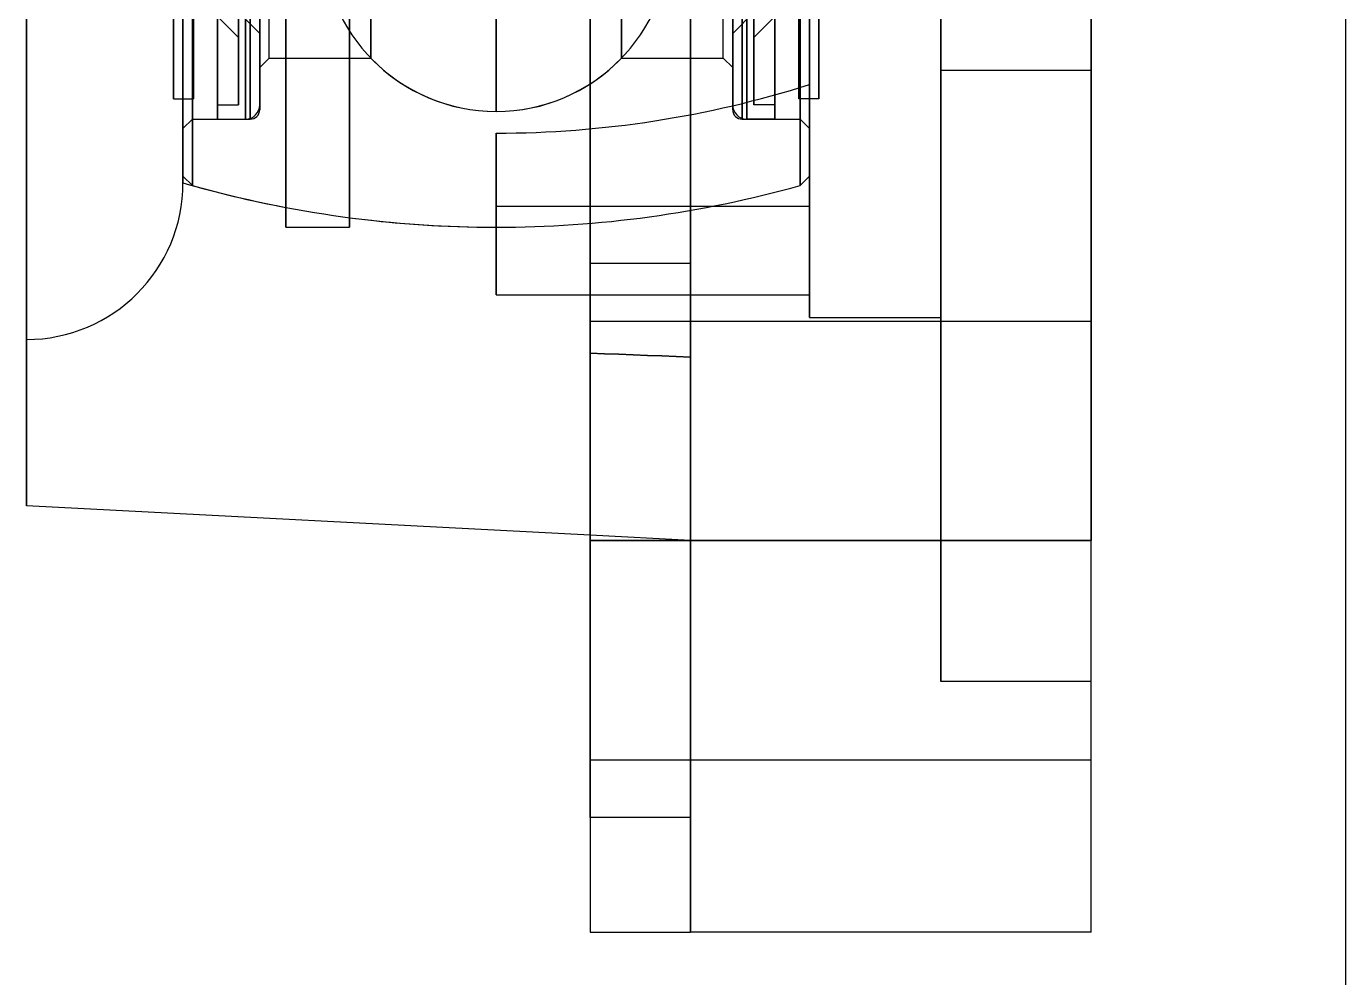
# Model space of a CAD drawing. Header units: millimetres. Extents: x 150937 to 394412, y 327166 to 584759.
# Drawn here: x 236463.65 to 236505.77, y 405506.22 to 405536.58 of the extents above; entities that cross this region are included whole.
import ezdxf

# ---------------------------------------------------------------- set-up
doc = ezdxf.new("R2010")
doc.units = ezdxf.units.MM
doc.layers.add('MAIN-1', color=7, linetype='Continuous')

# ---------------------------------------------------------------- blocks, each defined once
blk = doc.blocks.new('C-1 UP RIGHT')
blk.add_line((120.122, 0), (120.122, -321.6))
at = {"layer": 'MAIN-1'}
for p, q in [((99.202, -198), (99.202, -106)), ((99.202, -106), (99.202, -198)), ((112.002, -198), (112.002, -106)), ((112.002, -106), (112.002, -198)), ((78.002, -191.583), (78.002, -112.417)), ((78.002, -112.417), (78.002, -191.583)), ((83.002, -117.417), (83.002, -186.583)), ((83.002, -186.369), (83.002, -117.631)), ((85.452, -184.25), (85.452, -119.75)), ((85.452, -119.75), (85.452, -184.25)), ((85.452, -119.907), (85.452, -184.094)), ((85.452, -184.094), (85.452, -119.907)), ((93.002, -119.695), (93.002, -184.305)), ((93.002, -184.305), (93.002, -119.695)), ((100.552, -184.25), (100.552, -119.75)), ((100.552, -184.094), (100.552, -119.907)), ((100.552, -119.907), (100.552, -184.094)), ((103.002, -120.557), (103.002, -183.443)), ((103.002, -183.443), (103.002, -120.557)), ((78.002, -152), (78.002, -196.889)), ((78.002, -196.889), (78.002, -152)), ((82.702, -152), (82.702, -183.899)), ((82.702, -183.899), (82.702, -152)), ((83.002, -152), (83.002, -186.369)), ((83.002, -186.369), (83.002, -152)), ((83.002, -184.85), (83.002, -152)), ((83.302, -186.669), (83.302, -152)), ((83.302, -152), (83.302, -186.669)), ((83.302, -184.55), (83.302, -152)), ((83.34, -152), (83.34, -183.899)), ((83.34, -183.899), (83.34, -152)), ((84.105, -152), (84.105, -184.55)), ((84.105, -184.55), (84.105, -152)), ((84.105, -184.094), (84.105, -152)), ((84.778, -181.946), (84.778, -152)), ((84.778, -152), (84.778, -184.094)), ((84.778, -184.094), (84.778, -152)), ((84.996, -152), (84.996, -184.55)), ((84.996, -184.55), (84.996, -152)), ((85.152, -184.55), (85.152, -152)), ((85.152, -152), (85.152, -184.55)), ((85.452, -182.9), (85.452, -152)), ((85.452, -181.811), (85.452, -152)), ((85.752, -182.6), (85.752, -152)), ((86.282, -188), (86.282, -152)), ((88.322, -188), (88.322, -152)), ((88.998, -152), (88.998, -182.6)), ((88.998, -182.6), (88.998, -152)), ((97.006, -182.6), (97.006, -152)), ((97.006, -152), (97.006, -182.6)), ((100.252, -182.6), (100.252, -152)), ((100.552, -182.9), (100.552, -152)), ((100.552, -152), (100.552, -184.25)), ((100.552, -152), (100.552, -181.811)), ((100.852, -184.55), (100.852, -152)), ((100.852, -152), (100.852, -184.55)), ((101.009, -184.55), (101.009, -152)), ((101.009, -152), (101.009, -184.55)), ((101.226, -152), (101.226, -184.094)), ((101.226, -184.094), (101.226, -152)), ((101.226, -152), (101.226, -181.946)), ((101.9, -152), (101.9, -184.55)), ((101.9, -184.55), (101.9, -152)), ((101.9, -152), (101.9, -184.094)), ((102.664, -152), (102.664, -183.899)), ((102.664, -183.899), (102.664, -152)), ((102.702, -186.669), (102.702, -152)), ((102.702, -152), (102.702, -186.669)), ((102.702, -184.55), (102.702, -152)), ((103.002, -152), (103.002, -190.88)), ((103.002, -190.88), (103.002, -152)), ((103.002, -152), (103.002, -186.369)), ((103.002, -186.369), (103.002, -152)), ((103.002, -184.85), (103.002, -152)), ((103.302, -152), (103.302, -183.899)), ((103.302, -183.899), (103.302, -152)), ((107.202, -190.88), (107.202, -152)), ((86.282, -154.392), (86.282, -187.367)), ((86.282, -154.392), (86.282, -188)), ((86.282, -187.367), (86.282, -154.392)), ((88.322, -154.392), (88.322, -187.695)), ((88.322, -154.392), (88.322, -188)), ((88.322, -187.695), (88.322, -154.392)), ((96.002, -174.341), (96.002, -192.019)), ((96.002, -189.161), (96.002, -174.341)), ((96.002, -192.019), (96.002, -174.341)), ((96.002, -174.341), (96.002, -189.161)), ((99.202, -189.161), (99.202, -174.464)), ((99.202, -174.464), (99.202, -189.161)), ((107.202, -178.5), (107.202, -183)), ((107.202, -183), (107.202, -178.5)), ((112.002, -183), (112.002, -178.5)), ((112.002, -183), (112.002, -178.5)), ((84.778, -181.946), (84.105, -181.272)), ((85.452, -181.811), (84.778, -181.137)), ((100.552, -181.811), (101.226, -181.137)), ((101.226, -181.946), (101.9, -181.272)), ((85.452, -182.9), (85.752, -182.6)), ((85.752, -182.6), (88.998, -182.6)), ((97.006, -182.6), (100.252, -182.6)), ((100.552, -182.9), (100.252, -182.6)), ((112.002, -183), (107.202, -183)), ((107.202, -183), (107.202, -198)), ((112.002, -183), (107.202, -183)), ((107.202, -198), (107.202, -183)), ((112.002, -183), (112.002, -198)), ((112.002, -198), (112.002, -183)), ((103.002, -183.443), (103.002, -187.339)), ((103.002, -187.339), (103.002, -183.443)), ((82.702, -183.899), (83.34, -183.899)), ((103.302, -183.899), (102.664, -183.899)), ((84.105, -184.094), (84.778, -184.094)), ((101.9, -184.094), (101.226, -184.094)), ((83.002, -184.85), (83.302, -184.55)), ((83.302, -184.55), (85.152, -184.55)), ((84.105, -184.55), (84.996, -184.55)), ((100.852, -184.55), (102.702, -184.55)), ((101.9, -184.55), (101.009, -184.55)), ((103.002, -184.85), (102.702, -184.55)), ((93.002, -184.995), (93.002, -188)), ((93.002, -188), (93.002, -184.995)), ((93.002, -187.339), (93.002, -184.995)), ((93.002, -184.995), (93.002, -187.339)), ((83.002, -186.583), (83.002, -186.369)), ((83.302, -186.669), (83.002, -186.369)), ((102.702, -186.669), (103.002, -186.369)), ((103.002, -187.339), (93.002, -187.339)), ((93.002, -187.339), (93.002, -190.16)), ((93.002, -190.16), (93.002, -187.339)), ((103.002, -187.339), (93.002, -187.339)), ((103.002, -190.16), (103.002, -187.339)), ((86.282, -188), (88.322, -188)), ((96.002, -189.161), (96.002, -210.5)), ((99.202, -189.161), (96.002, -189.161)), ((99.202, -189.161), (96.002, -189.161)), ((96.002, -189.161), (96.002, -210.5)), ((99.202, -198), (99.202, -189.161)), ((99.202, -189.161), (99.202, -198)), ((93.002, -190.16), (103.002, -190.16)), ((96.002, -191), (96.002, -198)), ((96.002, -191), (96.002, -198)), ((96.002, -191), (112.002, -191)), ((96.002, -191), (112.002, -191)), ((103.002, -190.88), (107.202, -190.88)), ((112.002, -198), (112.002, -191)), ((112.002, -198), (112.002, -191)), ((96.002, -192.019), (96.458, -192.036)), ((96.002, -192.019), (96.002, -206.839)), ((96.458, -192.036), (96.002, -192.019)), ((96.002, -206.839), (96.002, -192.019)), ((96.458, -192.036), (96.915, -192.054)), ((96.915, -192.054), (96.458, -192.036)), ((96.915, -192.054), (97.372, -192.071)), ((97.372, -192.071), (96.915, -192.054)), ((97.372, -192.071), (97.829, -192.089)), ((97.829, -192.089), (97.372, -192.071)), ((97.829, -192.089), (98.286, -192.107)), ((98.286, -192.107), (97.829, -192.089)), ((98.286, -192.107), (98.744, -192.124)), ((98.744, -192.124), (98.286, -192.107)), ((98.744, -192.124), (99.202, -192.142)), ((99.202, -192.142), (98.744, -192.124)), ((99.202, -192.142), (99.202, -206.839)), ((99.202, -192.142), (99.202, -198)), ((99.202, -206.839), (99.202, -192.142)), ((96.002, -197.832), (78.002, -196.889)), ((99.202, -198), (96.002, -197.832)), ((96.002, -198), (112.002, -198)), ((112.002, -198), (96.002, -198)), ((96.002, -198), (112.002, -198)), ((112.002, -198), (96.002, -198)), ((96.002, -198), (96.002, -205)), ((96.002, -198), (96.002, -205)), ((99.202, -210.5), (99.202, -198)), ((99.202, -198), (99.202, -210.5)), ((112.002, -198), (99.202, -198)), ((112.002, -198), (99.202, -198)), ((112.002, -198), (107.202, -198)), ((107.202, -198), (107.202, -202.5)), ((112.002, -198), (107.202, -198)), ((107.202, -202.5), (107.202, -198)), ((112.002, -210.5), (112.002, -198)), ((112.002, -210.5), (112.002, -198)), ((112.002, -202.5), (112.002, -198)), ((112.002, -202.5), (112.002, -198)), ((112.002, -205), (112.002, -198)), ((112.002, -205), (112.002, -198)), ((112.002, -202.5), (107.202, -202.5)), ((112.002, -202.5), (107.202, -202.5)), ((107.202, -202.5), (107.202, -202.5)), ((112.002, -202.5), (112.002, -202.5)), ((96.002, -205), (112.002, -205)), ((96.002, -205), (112.002, -205)), ((99.202, -206.839), (96.002, -206.839)), ((96.002, -206.839), (96.002, -210.5)), ((99.202, -206.839), (96.002, -206.839)), ((99.202, -206.839), (99.202, -210.5)), ((99.202, -210.5), (99.202, -206.839)), ((96.002, -210.5), (99.202, -210.5)), ((96.002, -210.5), (99.202, -210.5)), ((112.002, -210.5), (99.202, -210.5)), ((99.202, -210.5), (99.202, -210.5)), ((112.002, -210.5), (99.202, -210.5)), ((112.002, -210.5), (112.002, -210.5))]:
    blk.add_line(p, q, dxfattribs=at)
for centre, radius, start, end in [((93.002, -178.75), 5.555, 180, 360), ((93.002, -178.75), 5.555, 223.8736, 270), ((93.002, -178.75), 5.555, 270, 316.1264), ((93.002, -152), 32.995, 270, 287.6427), ((93.002, -152), 32.995, 270, 287.6427), ((84.996, -184.094), 0.456, 270, 360), ((85.152, -184.25), 0.3, 270, 360), ((101.009, -184.094), 0.456, 180, 270), ((100.852, -184.25), 0.3, 180, 270), ((78.002, -186.583), 5, 270, 360), ((93.002, -152), 36, 253.8724, 259.2417), ((93.002, -152), 36, 254.3688, 270), ((93.002, -152), 36, 270, 285.6312), ((93.002, -152), 36, 262.5304, 270)]:
    blk.add_arc(centre, radius, start, end, dxfattribs=at)

msp = doc.modelspace()

# ---------------------------------------------------------------- block references
msp.add_blockref('C-1 UP RIGHT', (236385.644, 405718.166))

doc.saveas('drawing.dxf')
